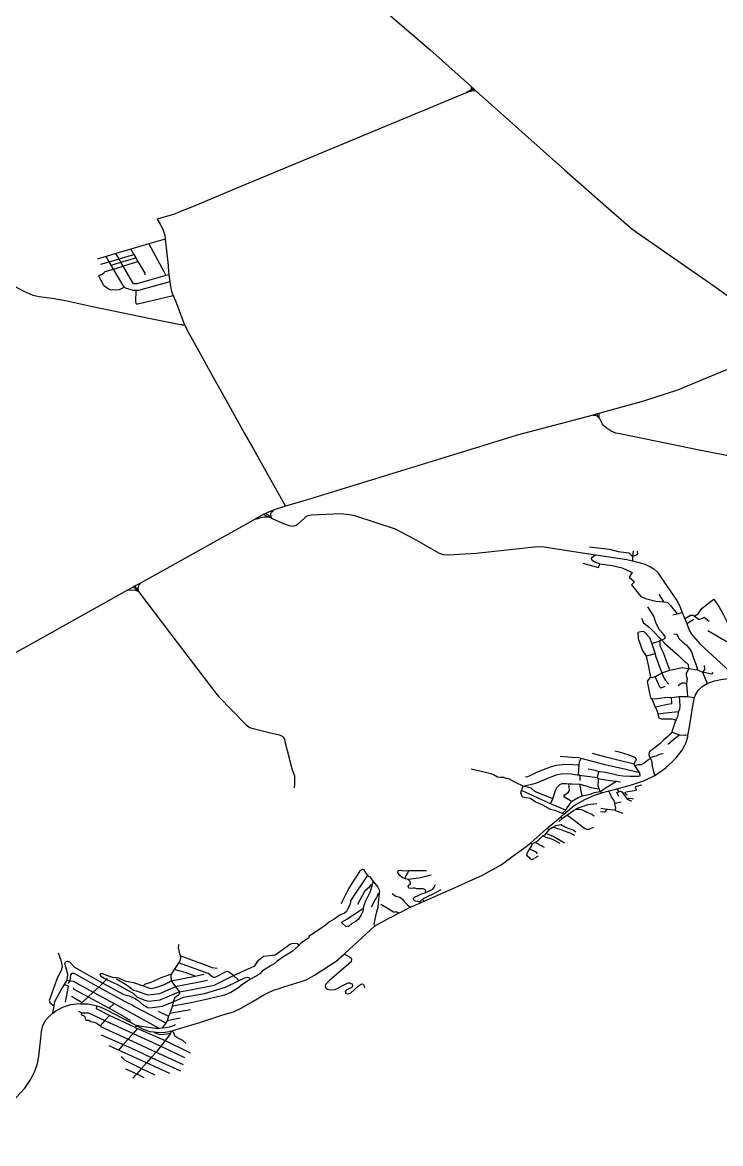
# Model space of a CAD drawing. Header units: inches. Extents: x 27.966 to 28.23, y 43.327 to 43.611.
# Drawn here: x 28.0905 to 28.1439, y 43.3742 to 43.4599 of the extents above; entities that cross this region are included whole.
import ezdxf

# ---------------------------------------------------------------- set-up
doc = ezdxf.new("R2010")
doc.units = ezdxf.units.IN
doc.header["$MEASUREMENT"] = 0

msp = doc.modelspace()

# ---------------------------------------------------------------- linework, layer by layer
for points in [[(28.118663, 43.460382), (28.121662, 43.457795), (28.124788, 43.454997)], [(28.124788, 43.454997), (28.12481, 43.454956), (28.124824, 43.454915), (28.12483, 43.454884), (28.124831, 43.454848), (28.124832, 43.454824), (28.124828, 43.454788), (28.124821, 43.454758), (28.124802, 43.454728), (28.124778, 43.454698), (28.124745, 43.454666)], [(28.125052, 43.45476), (28.125016, 43.454769), (28.124987, 43.454769), (28.124961, 43.454764), (28.124933, 43.454754), (28.124894, 43.454739), (28.124853, 43.454721), (28.124745, 43.454666)], [(28.124788, 43.454997), (28.125052, 43.45476)], [(28.124963, 43.454658), (28.125017, 43.454684), (28.125031, 43.454694), (28.125042, 43.454706), (28.125049, 43.454721), (28.125055, 43.454736), (28.125052, 43.45476)], [(28.125052, 43.45476), (28.125201, 43.454627)], [(28.124428, 43.454498), (28.106907, 43.447204), (28.104178, 43.446068), (28.103519, 43.445794), (28.10248, 43.445367), (28.102142, 43.445234), (28.100831, 43.444836), (28.101051, 43.444448), (28.101262, 43.44407), (28.101342, 43.443849), (28.1014, 43.443611), (28.10143, 43.443309)], [(28.124745, 43.454666), (28.124668, 43.454622), (28.124586, 43.454579), (28.124428, 43.454498)], [(28.124428, 43.454498), (28.12462, 43.454561), (28.124785, 43.454612), (28.124871, 43.454636), (28.124963, 43.454658)], [(28.124963, 43.454658), (28.125019, 43.454664), (28.125053, 43.454663), (28.125087, 43.454659), (28.125154, 43.454645), (28.125201, 43.454627)], [(28.125201, 43.454627), (28.131935, 43.448597), (28.135298, 43.445658), (28.137055, 43.444123), (28.137442, 43.443853), (28.143094, 43.439914), (28.145317, 43.43835), (28.148059, 43.436418)], [(28.100183, 43.442943), (28.098812, 43.442541)], [(28.10143, 43.443309), (28.100183, 43.442943)], [(28.100183, 43.442943), (28.101335, 43.440841), (28.101494, 43.440538)], [(28.10143, 43.443309), (28.101516, 43.442652), (28.101661, 43.441307), (28.101671, 43.441191), (28.101726, 43.440595)], [(28.096918, 43.441996), (28.096231, 43.441796)], [(28.097667, 43.442212), (28.096918, 43.441996)], [(28.09716, 43.441586), (28.096918, 43.441996)], [(28.098812, 43.442541), (28.097667, 43.442212)], [(28.097909, 43.4418), (28.097667, 43.442212)], [(28.097909, 43.4418), (28.099045, 43.442137)], [(28.098812, 43.442541), (28.099045, 43.442137)], [(28.099045, 43.442137), (28.099185, 43.441894)], [(28.096531, 43.4414), (28.09716, 43.441586)], [(28.09716, 43.441586), (28.097909, 43.4418)], [(28.097311, 43.441331), (28.09716, 43.441586)], [(28.097311, 43.441331), (28.098051, 43.44156)], [(28.097487, 43.441032), (28.097311, 43.441331)], [(28.097487, 43.441032), (28.09823, 43.441255)], [(28.098051, 43.44156), (28.097909, 43.4418)], [(28.098051, 43.44156), (28.099185, 43.441894)], [(28.09823, 43.441255), (28.098051, 43.44156)], [(28.09823, 43.441255), (28.098357, 43.441293), (28.099357, 43.441595)], [(28.101494, 43.440538), (28.099263, 43.439899), (28.099022, 43.43991), (28.09823, 43.441255)], [(28.099185, 43.441894), (28.099357, 43.441595)], [(28.099357, 43.441595), (28.099895, 43.440721), (28.099879, 43.440597)], [(28.088122, 43.440682), (28.088251, 43.44065), (28.089823, 43.439783), (28.090645, 43.439342), (28.091333, 43.439035), (28.091571, 43.438972), (28.091814, 43.438935), (28.092805, 43.438803), (28.093822, 43.438623), (28.09589, 43.438178), (28.100192, 43.437267), (28.102613, 43.436793), (28.10271, 43.436782), (28.102759, 43.436775), (28.102809, 43.436773), (28.10286, 43.436777), (28.102911, 43.436788)], [(28.098316, 43.43964), (28.097913, 43.439436), (28.097704, 43.439407), (28.09745, 43.439433), (28.09734, 43.439429), (28.097246, 43.439454), (28.097017, 43.439559), (28.096833, 43.439686), (28.096728, 43.439834), (28.09638, 43.440488), (28.096384, 43.440528), (28.096394, 43.440564), (28.096469, 43.440586), (28.096628, 43.440644), (28.096766, 43.440768), (28.09685, 43.440845), (28.097487, 43.441032)], [(28.098316, 43.43964), (28.098301, 43.439655), (28.097487, 43.441032)], [(28.101726, 43.440595), (28.101494, 43.440538)], [(28.101726, 43.440595), (28.101794, 43.440051)], [(28.099188, 43.439392), (28.099005, 43.4394), (28.098395, 43.439559), (28.098316, 43.43964)], [(28.099188, 43.439392), (28.099177, 43.438529), (28.099197, 43.438431), (28.099277, 43.438381), (28.099357, 43.438373), (28.101946, 43.438981), (28.102058, 43.439011)], [(28.101794, 43.440051), (28.099401, 43.439384), (28.099188, 43.439392)], [(28.101794, 43.440051), (28.101836, 43.439692), (28.101865, 43.439563), (28.101905, 43.439423), (28.101981, 43.439197), (28.102058, 43.439011)], [(28.102058, 43.439011), (28.102223, 43.438614), (28.102426, 43.438064), (28.102862, 43.436889), (28.102911, 43.436788)], [(28.102911, 43.436788), (28.103142, 43.436316), (28.103617, 43.435448), (28.104123, 43.434523), (28.104989, 43.432955), (28.106164, 43.430867), (28.10751, 43.428474), (28.108153, 43.427332), (28.108891, 43.42601), (28.109834, 43.424331), (28.110525, 43.423102), (28.11064, 43.422915)], [(28.147811, 43.434783), (28.140584, 43.43179), (28.137992, 43.430951), (28.134559, 43.429989)], [(28.134456, 43.429961), (28.134146, 43.429878)], [(28.134456, 43.429961), (28.134446, 43.429878), (28.13448, 43.429779)], [(28.134559, 43.429989), (28.134456, 43.429961)], [(28.134585, 43.429684), (28.134605, 43.429809), (28.134592, 43.429913), (28.134559, 43.429989)], [(28.134146, 43.429878), (28.128321, 43.428335), (28.126447, 43.427757), (28.112213, 43.423383), (28.11064, 43.422915)], [(28.134146, 43.429878), (28.134303, 43.429863), (28.134418, 43.429818), (28.13448, 43.429779)], [(28.13448, 43.429779), (28.134585, 43.429684)], [(28.147511, 43.426138), (28.146754, 43.426268), (28.146032, 43.426434), (28.144983, 43.426658), (28.142357, 43.427173), (28.136308, 43.428423), (28.135878, 43.428505), (28.135509, 43.428636), (28.135208, 43.428843), (28.134955, 43.429042), (28.134846, 43.429189), (28.134696, 43.429486), (28.134585, 43.429684)], [(28.108987, 43.422301), (28.108309, 43.421922)], [(28.109096, 43.42235), (28.108987, 43.422301)], [(28.108987, 43.422301), (28.109125, 43.422203), (28.10924, 43.422131), (28.109307, 43.422106)], [(28.10977, 43.422632), (28.109515, 43.422532), (28.109322, 43.422452), (28.109096, 43.42235)], [(28.109526, 43.422022), (28.109331, 43.422195), (28.109096, 43.42235)], [(28.109603, 43.421987), (28.109582, 43.422012), (28.109552, 43.422043), (28.109545, 43.422066), (28.109537, 43.422089), (28.109531, 43.422118), (28.109524, 43.422182), (28.109513, 43.42227), (28.109513, 43.422317), (28.109527, 43.422399), (28.109567, 43.422464), (28.109667, 43.422546), (28.10977, 43.422632)], [(28.109603, 43.421987), (28.110124, 43.421755), (28.110471, 43.4216), (28.110923, 43.421438), (28.111106, 43.421398), (28.111291, 43.421415), (28.111443, 43.421463), (28.111597, 43.421562), (28.112075, 43.42201), (28.112217, 43.422141), (28.112355, 43.422212), (28.112626, 43.422266), (28.114827, 43.42237), (28.115508, 43.422284), (28.115902, 43.422199), (28.119014, 43.421196), (28.120471, 43.420432), (28.122315, 43.419346), (28.122666, 43.41923), (28.123087, 43.419204), (28.125207, 43.419323), (28.129888, 43.419843), (28.130401, 43.419808), (28.133463, 43.419337), (28.134335, 43.419202)], [(28.11064, 43.422915), (28.10977, 43.422632)], [(28.108309, 43.421922), (28.10754, 43.421489), (28.099547, 43.417049)], [(28.108309, 43.421922), (28.108538, 43.421988), (28.108721, 43.422048), (28.108848, 43.422089), (28.109023, 43.422107), (28.109149, 43.42211), (28.109212, 43.422109), (28.109307, 43.422106)], [(28.109307, 43.422106), (28.109526, 43.422022)], [(28.109526, 43.422022), (28.109603, 43.421987)], [(28.133858, 43.419801), (28.135382, 43.419622), (28.136036, 43.41945), (28.136863, 43.419349), (28.137152, 43.419084)], [(28.134653, 43.418515), (28.13432, 43.418608), (28.134062, 43.418764), (28.134009, 43.418928), (28.134095, 43.419053), (28.134335, 43.419202)], [(28.134335, 43.419202), (28.136706, 43.418836), (28.137152, 43.418731)], [(28.137185, 43.419497), (28.137152, 43.419084)], [(28.137152, 43.419084), (28.137388, 43.41917), (28.137549, 43.419271), (28.137528, 43.419489)], [(28.137152, 43.419084), (28.137152, 43.418731)], [(28.133354, 43.41857), (28.134556, 43.418234), (28.134653, 43.418515)], [(28.134653, 43.418515), (28.135586, 43.418382), (28.136348, 43.418196), (28.137109, 43.417853), (28.136884, 43.417502), (28.137292, 43.417143), (28.137077, 43.41691), (28.137485, 43.416411), (28.137775, 43.416021), (28.138139, 43.415873), (28.138933, 43.415663), (28.139502, 43.415616)], [(28.137152, 43.418731), (28.137759, 43.418594), (28.138088, 43.4185), (28.138529, 43.418296), (28.138765, 43.418133), (28.139049, 43.417889), (28.139753, 43.416869), (28.140519, 43.415701), (28.140725, 43.415324), (28.140945, 43.414799)], [(28.098567, 43.416506), (28.090633, 43.412081), (28.087558, 43.410426), (28.084858, 43.409095), (28.078879, 43.406391)], [(28.098979, 43.416734), (28.098567, 43.416506)], [(28.098567, 43.416506), (28.098956, 43.416538), (28.099161, 43.416511), (28.099408, 43.416398)], [(28.099149, 43.416829), (28.099077, 43.416789), (28.098979, 43.416734)], [(28.098979, 43.416734), (28.099087, 43.416682), (28.09917, 43.416604), (28.099408, 43.416398)], [(28.099547, 43.417049), (28.099149, 43.416829)], [(28.099149, 43.416829), (28.099177, 43.416704), (28.099408, 43.416398)], [(28.099408, 43.416398), (28.099369, 43.416688), (28.099428, 43.416853), (28.099547, 43.417049)], [(28.099408, 43.416398), (28.101955, 43.413033), (28.10498, 43.409077), (28.105398, 43.408516), (28.105546, 43.408354), (28.107592, 43.406232), (28.107871, 43.406022), (28.108158, 43.405935), (28.109495, 43.405603), (28.109615, 43.405574), (28.110159, 43.405447), (28.11028, 43.405404), (28.110414, 43.405332), (28.110419, 43.405324), (28.110489, 43.405215), (28.110544, 43.405111), (28.110589, 43.404953), (28.111148, 43.40279), (28.111184, 43.402657), (28.111257, 43.402461), (28.111312, 43.402314), (28.111323, 43.40169), (28.111301, 43.401403)], [(28.139148, 43.416201), (28.139502, 43.415616)], [(28.139502, 43.415616), (28.139802, 43.415585), (28.140028, 43.415367), (28.140553, 43.414696)], [(28.141846, 43.414521), (28.142173, 43.414689), (28.142281, 43.414891), (28.142474, 43.415133), (28.142957, 43.415507), (28.14335, 43.415806), (28.14375, 43.415243), (28.144105, 43.414621), (28.144711, 43.413409), (28.144937, 43.41309), (28.145457, 43.412696), (28.145725, 43.412587), (28.146229, 43.412466), (28.1472, 43.412033), (28.147694, 43.411772)], [(28.139348, 43.412703), (28.139609, 43.41281), (28.139663, 43.412927), (28.13948, 43.413169), (28.139191, 43.413496), (28.138933, 43.414042), (28.138772, 43.414517), (28.138311, 43.415234)], [(28.140231, 43.414611), (28.140553, 43.414696)], [(28.140553, 43.414696), (28.140945, 43.414799)], [(28.140945, 43.414799), (28.141151, 43.414322)], [(28.141846, 43.414521), (28.141787, 43.414564), (28.141573, 43.414564), (28.141151, 43.414322)], [(28.142999, 43.41412), (28.142624, 43.414416), (28.142238, 43.414237), (28.141846, 43.414521)], [(28.137828, 43.414361), (28.137989, 43.413995), (28.13844, 43.413644), (28.13866, 43.413413), (28.139348, 43.412703)], [(28.141151, 43.414322), (28.141297, 43.413929)], [(28.14183, 43.414268), (28.141297, 43.413929)], [(28.141297, 43.413929), (28.141495, 43.413396), (28.141651, 43.413149), (28.142291, 43.412411), (28.143566, 43.411235), (28.144621, 43.410238), (28.144766, 43.410093)], [(28.138092, 43.413273), (28.138, 43.413333), (28.137785, 43.413309), (28.13756, 43.41327), (28.137586, 43.412823), (28.137732, 43.412374), (28.137871, 43.411922), (28.138199, 43.411472)], [(28.138092, 43.413273), (28.138435, 43.412891), (28.138608, 43.412427)], [(28.140296, 43.413152), (28.140495, 43.413156), (28.140608, 43.412988), (28.140693, 43.412805), (28.140994, 43.412528), (28.141262, 43.412291), (28.141487, 43.41201), (28.141648, 43.411792), (28.141793, 43.411301), (28.141975, 43.410853), (28.142111, 43.410421)], [(28.142898, 43.413413), (28.144261, 43.412626), (28.145162, 43.412135), (28.145848, 43.411901), (28.146299, 43.411676)], [(28.139239, 43.412645), (28.139073, 43.412563), (28.138608, 43.412427)], [(28.138608, 43.412427), (28.138671, 43.41226), (28.138866, 43.411627)], [(28.139239, 43.412645), (28.139348, 43.412703)], [(28.13999, 43.410381), (28.139744, 43.411091), (28.139519, 43.411726), (28.139261, 43.412236), (28.139245, 43.412396), (28.139239, 43.412645)], [(28.139348, 43.412703), (28.139604, 43.412439), (28.140634, 43.41155), (28.141085, 43.411091), (28.141246, 43.410981), (28.141407, 43.410826), (28.141424, 43.410511)], [(28.138866, 43.411627), (28.138199, 43.411472)], [(28.138199, 43.411472), (28.138338, 43.410763), (28.138531, 43.409867)], [(28.138866, 43.411627), (28.138907, 43.411496), (28.139218, 43.410638), (28.13939, 43.410194)], [(28.13939, 43.410194), (28.13999, 43.410381)], [(28.13999, 43.410381), (28.140931, 43.410585), (28.141424, 43.410511)], [(28.141424, 43.410511), (28.141363, 43.410359), (28.141256, 43.410156), (28.141245, 43.40995), (28.141315, 43.409743), (28.141283, 43.409572), (28.141272, 43.409381)], [(28.141424, 43.410511), (28.142111, 43.410421)], [(28.142111, 43.410421), (28.14248, 43.410233)], [(28.142624, 43.410737), (28.142635, 43.410418), (28.14248, 43.410233)], [(28.14248, 43.410233), (28.142839, 43.409377)], [(28.143284, 43.410207), (28.143171, 43.410075), (28.14248, 43.410233)], [(28.13858, 43.408195), (28.138489, 43.408511), (28.138295, 43.409524), (28.138531, 43.409867)], [(28.138531, 43.409867), (28.138649, 43.409844), (28.138863, 43.409908)], [(28.138863, 43.409908), (28.138907, 43.409921), (28.13939, 43.410194)], [(28.13962, 43.409139), (28.139309, 43.409015), (28.139228, 43.409085), (28.138863, 43.409908)], [(28.13939, 43.410194), (28.139545, 43.409818), (28.139657, 43.409611), (28.13992, 43.409326)], [(28.140639, 43.409225), (28.140795, 43.409358), (28.140945, 43.409424), (28.141106, 43.409424), (28.141272, 43.409381)], [(28.141272, 43.409381), (28.141267, 43.409299), (28.141283, 43.409019), (28.141337, 43.40839)], [(28.141873, 43.408316), (28.141947, 43.408504), (28.142155, 43.408839), (28.142466, 43.409157), (28.142839, 43.409377)], [(28.142839, 43.409377), (28.142982, 43.409436), (28.143399, 43.409578), (28.143887, 43.409684), (28.144463, 43.409761)], [(28.13858, 43.408195), (28.139008, 43.408226), (28.139783, 43.408337), (28.140125, 43.408316)], [(28.138886, 43.407583), (28.138665, 43.408129), (28.13858, 43.408195)], [(28.138886, 43.407583), (28.139127, 43.407653), (28.13983, 43.407798), (28.140146, 43.407856), (28.140125, 43.408316)], [(28.140125, 43.408316), (28.140705, 43.40838)], [(28.140705, 43.40838), (28.14077, 43.407678), (28.140727, 43.407409), (28.140668, 43.407238)], [(28.140705, 43.40838), (28.141337, 43.40839)], [(28.141337, 43.40839), (28.141873, 43.408316)], [(28.141382, 43.405414), (28.1415, 43.406063), (28.141783, 43.407814), (28.141873, 43.408316)], [(28.139111, 43.407049), (28.139068, 43.407108), (28.139041, 43.407264), (28.138886, 43.407583)], [(28.139111, 43.407049), (28.139674, 43.407123), (28.140668, 43.407238)], [(28.140464, 43.406575), (28.140178, 43.406652), (28.139926, 43.406648), (28.139352, 43.40666), (28.13917, 43.406734), (28.139111, 43.407049)], [(28.140668, 43.407238), (28.140577, 43.406829), (28.140464, 43.406575)], [(28.140464, 43.406575), (28.140357, 43.406322), (28.140287, 43.406057), (28.14019, 43.405823), (28.140147, 43.405648)], [(28.140147, 43.405648), (28.140083, 43.405566), (28.139836, 43.405324), (28.139536, 43.405059), (28.139246, 43.404794), (28.138983, 43.404561), (28.138651, 43.404307), (28.1385, 43.404221), (28.138441, 43.404147), (28.138388, 43.403972), (28.13842, 43.403793), (28.138506, 43.403649)], [(28.138851, 43.402355), (28.139695, 43.402927), (28.140413, 43.403617), (28.14047, 43.4037), (28.140931, 43.404275), (28.14113, 43.404657), (28.141208, 43.404828), (28.141362, 43.405309), (28.141382, 43.405414)], [(28.139845, 43.404744), (28.140714, 43.405457)], [(28.140714, 43.405457), (28.140414, 43.405562), (28.140147, 43.405648)], [(28.140714, 43.405457), (28.141036, 43.40543), (28.141186, 43.405453), (28.141382, 43.405414)], [(28.133211, 43.403656), (28.133039, 43.403703), (28.132535, 43.403726), (28.132203, 43.403742), (28.131607, 43.403801)], [(28.133057, 43.403123), (28.133093, 43.403411), (28.133211, 43.403656)], [(28.137691, 43.402557), (28.136634, 43.402795), (28.135067, 43.40315), (28.134193, 43.403395), (28.133211, 43.403656)], [(28.137258, 43.403216), (28.136033, 43.403524), (28.135217, 43.40373), (28.134096, 43.40403)], [(28.137258, 43.403216), (28.137385, 43.403474), (28.137439, 43.403528), (28.137361, 43.403707), (28.137182, 43.40377), (28.136886, 43.40391), (28.136567, 43.404003), (28.136217, 43.404104), (28.136022, 43.404159), (28.135789, 43.404198)], [(28.137331, 43.40311), (28.137589, 43.403181), (28.137835, 43.403196), (28.138012, 43.403298), (28.138286, 43.403516), (28.138506, 43.403649)], [(28.138506, 43.403649), (28.138592, 43.403746), (28.138828, 43.403816), (28.138973, 43.403839), (28.139155, 43.403956), (28.139343, 43.404011), (28.139493, 43.404019)], [(28.138506, 43.403649), (28.138602, 43.403489), (28.138656, 43.403064), (28.138747, 43.402631), (28.138851, 43.402355)], [(28.128802, 43.401536), (28.128201, 43.401824), (28.127697, 43.402082), (28.127493, 43.402105), (28.1273, 43.402183), (28.127053, 43.402199), (28.126828, 43.40223), (28.12657, 43.402362), (28.126334, 43.402471), (28.124821, 43.40283)], [(28.133057, 43.403123), (28.132991, 43.403138), (28.132147, 43.403182), (28.131795, 43.403165), (28.131285, 43.403103), (28.130845, 43.40299), (28.130314, 43.402768), (28.129756, 43.402546), (28.129252, 43.402292), (28.129123, 43.402238), (28.128979, 43.40223)], [(28.133062, 43.402371), (28.133021, 43.402431), (28.133057, 43.403123)], [(28.133758, 43.402865), (28.134289, 43.40276), (28.134564, 43.402664)], [(28.134463, 43.402205), (28.134564, 43.402664)], [(28.134564, 43.402664), (28.13466, 43.402656), (28.13508, 43.402594), (28.135633, 43.402469), (28.136053, 43.40236), (28.136427, 43.402321), (28.136964, 43.402298), (28.137361, 43.40229), (28.137626, 43.402299), (28.137765, 43.402344), (28.137713, 43.402435), (28.137691, 43.402557)], [(28.137331, 43.40311), (28.137258, 43.403216)], [(28.137691, 43.402557), (28.137615, 43.402642), (28.137498, 43.40284), (28.137331, 43.40311)], [(28.128802, 43.401536), (28.129756, 43.40177), (28.130056, 43.401885), (28.130508, 43.402058), (28.131312, 43.402394), (28.131784, 43.402495), (28.13246, 43.402479), (28.133062, 43.402371)], [(28.131048, 43.400562), (28.131226, 43.401123), (28.131371, 43.401439), (28.13158, 43.401649), (28.131763, 43.401727), (28.132074, 43.401731), (28.132278, 43.401722)], [(28.132471, 43.400367), (28.13194, 43.400702), (28.131886, 43.40078), (28.131983, 43.400866), (28.132262, 43.401068), (28.132331, 43.401193), (28.132278, 43.401722)], [(28.132278, 43.401722), (28.132535, 43.401711), (28.133124, 43.401692)], [(28.133147, 43.401967), (28.133152, 43.402319), (28.133062, 43.402371)], [(28.133062, 43.402371), (28.133672, 43.402292), (28.134463, 43.402205)], [(28.133124, 43.401692), (28.133689, 43.40152), (28.133951, 43.401431), (28.134246, 43.401392), (28.134589, 43.401332)], [(28.133289, 43.400796), (28.133124, 43.401692)], [(28.134512, 43.402111), (28.134463, 43.402205)], [(28.134589, 43.401332), (28.134519, 43.401543), (28.134536, 43.40202), (28.134512, 43.402111)], [(28.134512, 43.402111), (28.134616, 43.402102), (28.135443, 43.401965), (28.135917, 43.401903)], [(28.134679, 43.401126), (28.135142, 43.401419), (28.135917, 43.401903)], [(28.135917, 43.401903), (28.136215, 43.401863)], [(28.135953, 43.401333), (28.137057, 43.401642), (28.138055, 43.401966), (28.138851, 43.402355)], [(28.131769, 43.399453), (28.131318, 43.39965), (28.130885, 43.399751), (28.130282, 43.40009), (28.129708, 43.400336), (28.129338, 43.400585), (28.128726, 43.400694), (28.128608, 43.401022), (28.12866, 43.401192)], [(28.12866, 43.401192), (28.128726, 43.401411), (28.128802, 43.401536)], [(28.130872, 43.400182), (28.129896, 43.40064), (28.12866, 43.401192)], [(28.131048, 43.400562), (28.130111, 43.400959), (28.129671, 43.401131), (28.129403, 43.401372), (28.128802, 43.401536)], [(28.131907, 43.399386), (28.132691, 43.400045), (28.133489, 43.400516), (28.134244, 43.400834), (28.134796, 43.401024)], [(28.132471, 43.400367), (28.132997, 43.400655), (28.133289, 43.400796)], [(28.133289, 43.400796), (28.133898, 43.40092), (28.134252, 43.401053), (28.134679, 43.401126)], [(28.134679, 43.401126), (28.134589, 43.401332)], [(28.134796, 43.401024), (28.134679, 43.401126)], [(28.134796, 43.401024), (28.135341, 43.401188)], [(28.135341, 43.401188), (28.135953, 43.401333)], [(28.135797, 43.400209), (28.135785, 43.400268), (28.135726, 43.400451), (28.135538, 43.400728), (28.135341, 43.401188)], [(28.136101, 43.400735), (28.135946, 43.401071), (28.136098, 43.401109)], [(28.135953, 43.401333), (28.136098, 43.401109)], [(28.136098, 43.401109), (28.136273, 43.401153), (28.136373, 43.401025)], [(28.136373, 43.401025), (28.136627, 43.4007), (28.13674, 43.400583)], [(28.136581, 43.400993), (28.136373, 43.401025)], [(28.137839, 43.401602), (28.137356, 43.401493), (28.137415, 43.401271), (28.137378, 43.401193), (28.137281, 43.401173), (28.136777, 43.401094), (28.136589, 43.401047), (28.136581, 43.400993)], [(28.136745, 43.400864), (28.136662, 43.40088), (28.136623, 43.400939), (28.136581, 43.400993)], [(28.130872, 43.400182), (28.131048, 43.400562)], [(28.132042, 43.399704), (28.130872, 43.400182)], [(28.132042, 43.399704), (28.132128, 43.399837), (28.132471, 43.400367)], [(28.134416, 43.400191), (28.133724, 43.400101), (28.133204, 43.39993), (28.132957, 43.39986), (28.132813, 43.399765)], [(28.135774, 43.399722), (28.135855, 43.399777), (28.135871, 43.399855), (28.135797, 43.400209)], [(28.136273, 43.400307), (28.135797, 43.400209)], [(28.13674, 43.400583), (28.137019, 43.400607), (28.137217, 43.400564)], [(28.137104, 43.400389), (28.13697, 43.400416), (28.136863, 43.400463), (28.136788, 43.400525), (28.13674, 43.400583)], [(28.130598, 43.398292), (28.131647, 43.399169)], [(28.131647, 43.399169), (28.131907, 43.399386)], [(28.131805, 43.399079), (28.131647, 43.399169)], [(28.131769, 43.399453), (28.132042, 43.399704)], [(28.131907, 43.399386), (28.131769, 43.399453)], [(28.131805, 43.399079), (28.132126, 43.399328)], [(28.132126, 43.399328), (28.132636, 43.399683), (28.132813, 43.399765)], [(28.134165, 43.398381), (28.133913, 43.398264), (28.133789, 43.398221), (28.133644, 43.398218), (28.133521, 43.398264), (28.133392, 43.398338), (28.133049, 43.398635), (28.13269, 43.398915), (28.132126, 43.399328)], [(28.132813, 43.399765), (28.132952, 43.399784), (28.133103, 43.39978), (28.13329, 43.39973), (28.133526, 43.399613), (28.133666, 43.399543), (28.133784, 43.399492), (28.133918, 43.399445), (28.134031, 43.399391), (28.134159, 43.399301), (28.134224, 43.399243)], [(28.134707, 43.399586), (28.13497, 43.399562), (28.135088, 43.399605), (28.135195, 43.399753), (28.135222, 43.399765)], [(28.134712, 43.399847), (28.135173, 43.399769), (28.135222, 43.399765)], [(28.135222, 43.399765), (28.135774, 43.399722)], [(28.136418, 43.399437), (28.135908, 43.399617), (28.135822, 43.399664), (28.135774, 43.399722)], [(28.129342, 43.39718), (28.130598, 43.398292)], [(28.130754, 43.398204), (28.130598, 43.398292)], [(28.131049, 43.398384), (28.130754, 43.398204)], [(28.131676, 43.398572), (28.131264, 43.398508), (28.131092, 43.39841), (28.131049, 43.398384)], [(28.132727, 43.397769), (28.132384, 43.397953), (28.132142, 43.398027), (28.131906, 43.398108), (28.131643, 43.39821), (28.13145, 43.398264), (28.13122, 43.398338), (28.131049, 43.398384)], [(28.131504, 43.398845), (28.131805, 43.399079)], [(28.131736, 43.398582), (28.131676, 43.398572)], [(28.132824, 43.398019), (28.132604, 43.398167), (28.132185, 43.398334), (28.131676, 43.398572)], [(28.130304, 43.39774), (28.130127, 43.39758), (28.129885, 43.397338), (28.12972, 43.397226)], [(28.130509, 43.397915), (28.130384, 43.397759), (28.130304, 43.39774)], [(28.131627, 43.397142), (28.131021, 43.397458), (28.130817, 43.397524), (28.130554, 43.397621), (28.130304, 43.39774)], [(28.130754, 43.398204), (28.130593, 43.39802), (28.130509, 43.397915)], [(28.131939, 43.397188), (28.131139, 43.397652), (28.130509, 43.397915)], [(28.121225, 43.392741), (28.123362, 43.393693), (28.125691, 43.394745), (28.127097, 43.395518), (28.128037, 43.396203), (28.128817, 43.396771), (28.129342, 43.39718)], [(28.129282, 43.396738), (28.129177, 43.39657), (28.12907, 43.396395), (28.129048, 43.396294), (28.129091, 43.3962), (28.12922, 43.396099), (28.129333, 43.395974), (28.129451, 43.395939), (28.129553, 43.395982), (28.129955, 43.39622)], [(28.129466, 43.397117), (28.129418, 43.396987), (28.129333, 43.396812), (28.129282, 43.396738)], [(28.129282, 43.396738), (28.129558, 43.396617), (28.129751, 43.396504), (28.129869, 43.396372)], [(28.129342, 43.39718), (28.129466, 43.397117)], [(28.129466, 43.397117), (28.129525, 43.397142)], [(28.12972, 43.397226), (28.129525, 43.397142)], [(28.12972, 43.397226), (28.12988, 43.397151), (28.130384, 43.396878)], [(28.114907, 43.392573), (28.114971, 43.39271), (28.115422, 43.393602), (28.115808, 43.394226), (28.11588, 43.394343), (28.116049, 43.394616), (28.116323, 43.395064), (28.116409, 43.395154), (28.116484, 43.395181), (28.11658, 43.395158), (28.116725, 43.394963), (28.116924, 43.39469)], [(28.119802, 43.394451), (28.119724, 43.394476), (28.119544, 43.394567), (28.119364, 43.394706), (28.119222, 43.394936), (28.11923, 43.395099)], [(28.120037, 43.395069), (28.119805, 43.395034), (28.11923, 43.395099)], [(28.120037, 43.395069), (28.119959, 43.394887), (28.119816, 43.394684), (28.11977, 43.394583), (28.119802, 43.394451)], [(28.121397, 43.395073), (28.120037, 43.395069)], [(28.116924, 43.39469), (28.116811, 43.394604), (28.116457, 43.394062), (28.116022, 43.393431), (28.115599, 43.392776), (28.115593, 43.392667), (28.115582, 43.39255), (28.115411, 43.392226), (28.115282, 43.391965), (28.115132, 43.391837), (28.114772, 43.391673), (28.114352, 43.391366), (28.114003, 43.391164), (28.113553, 43.390821), (28.112431, 43.390064), (28.112378, 43.389916), (28.111965, 43.389651), (28.111809, 43.389534), (28.111602, 43.389307)], [(28.116156, 43.392515), (28.116725, 43.393575), (28.117044, 43.39385), (28.117193, 43.39401), (28.11725, 43.394019)], [(28.11725, 43.394019), (28.11717, 43.393735), (28.117074, 43.393411), (28.116977, 43.393217), (28.116779, 43.392803), (28.116596, 43.392351), (28.116566, 43.392179)], [(28.116924, 43.39469), (28.117079, 43.394596), (28.117331, 43.394259)], [(28.117331, 43.394259), (28.11725, 43.394019)], [(28.117331, 43.394259), (28.117379, 43.394195), (28.117696, 43.393817), (28.117803, 43.393571), (28.117791, 43.393372)], [(28.120008, 43.394394), (28.119802, 43.394451)], [(28.12129, 43.393392), (28.121322, 43.393447), (28.121355, 43.393509), (28.121317, 43.393583), (28.121269, 43.393645), (28.121156, 43.39368), (28.121001, 43.393684), (28.120754, 43.393684), (28.120668, 43.393696), (28.120507, 43.393739), (28.120384, 43.393739), (28.120217, 43.393712), (28.120056, 43.393739), (28.120005, 43.393864), (28.120078, 43.393988), (28.120153, 43.394055), (28.12018, 43.394132), (28.120145, 43.394247), (28.120008, 43.394394)], [(28.121756, 43.394742), (28.12081, 43.394516), (28.120008, 43.394394)], [(28.12129, 43.393392), (28.121875, 43.393673), (28.121988, 43.393821), (28.122084, 43.394027)], [(28.117192, 43.392324), (28.117482, 43.392859), (28.117569, 43.392952), (28.117652, 43.393148), (28.117712, 43.393315), (28.117736, 43.393364), (28.117791, 43.393372)], [(28.117791, 43.393372), (28.117771, 43.393135), (28.117712, 43.392655), (28.117696, 43.392254), (28.117519, 43.391638), (28.11739, 43.390995), (28.117404, 43.39093), (28.117425, 43.390837)], [(28.118774, 43.393341), (28.119069, 43.393131), (28.119354, 43.393053), (28.119579, 43.392889), (28.119729, 43.392702), (28.119944, 43.392476), (28.120182, 43.392292)], [(28.120897, 43.392686), (28.120705, 43.392721), (28.120571, 43.392756), (28.120464, 43.392811), (28.120427, 43.392874), (28.12041, 43.392944), (28.120448, 43.392994), (28.120496, 43.393045), (28.121108, 43.393322), (28.12129, 43.393392)], [(28.122506, 43.393616), (28.121948, 43.39331), (28.121465, 43.393074), (28.121098, 43.392899)], [(28.117908, 43.392513), (28.118485, 43.392199), (28.118882, 43.391942), (28.118946, 43.391911), (28.118989, 43.391923), (28.119107, 43.391953), (28.119261, 43.391825)], [(28.119261, 43.391825), (28.119533, 43.391964), (28.120108, 43.392259), (28.120182, 43.392292)], [(28.120182, 43.392292), (28.120955, 43.39262)], [(28.121098, 43.392899), (28.120913, 43.392729), (28.120897, 43.392686)], [(28.120955, 43.39262), (28.120897, 43.392686)], [(28.120955, 43.39262), (28.121225, 43.392741)], [(28.121225, 43.392741), (28.121098, 43.392899)], [(28.116566, 43.392179), (28.116559, 43.392141), (28.116537, 43.391965), (28.116414, 43.391696), (28.11621, 43.391377), (28.116006, 43.391201), (28.115706, 43.391053), (28.115432, 43.390823), (28.115346, 43.390803), (28.115277, 43.3908), (28.114939, 43.391088), (28.114955, 43.391182), (28.115314, 43.391384), (28.115577, 43.391544), (28.11584, 43.391723), (28.116119, 43.391918), (28.116403, 43.392109), (28.116566, 43.392179)], [(28.117425, 43.390837), (28.118397, 43.391381), (28.118585, 43.391478), (28.118754, 43.391564), (28.119261, 43.391825)], [(28.115123, 43.388708), (28.115513, 43.389078), (28.117425, 43.390837)], [(28.102459, 43.389441), (28.102438, 43.389137), (28.102446, 43.389102), (28.102515, 43.388827), (28.102588, 43.388607), (28.102589, 43.388578)], [(28.106645, 43.387073), (28.108287, 43.387814), (28.108577, 43.38825), (28.108941, 43.388546), (28.109842, 43.388648), (28.110379, 43.38903), (28.111023, 43.389482), (28.111205, 43.389544), (28.111514, 43.389511), (28.111591, 43.389404), (28.111602, 43.389307)], [(28.111602, 43.389307), (28.111135, 43.388905), (28.110803, 43.388691), (28.110513, 43.388511), (28.109987, 43.388153), (28.109762, 43.387966), (28.109483, 43.387798), (28.109297, 43.387683), (28.109199, 43.387622), (28.108845, 43.387392), (28.108662, 43.387205), (28.108507, 43.387088), (28.108292, 43.386964), (28.107954, 43.386796)], [(28.093261, 43.388792), (28.093454, 43.388238), (28.093551, 43.387903), (28.093578, 43.387704), (28.093502, 43.387455), (28.093304, 43.38712), (28.093224, 43.387003), (28.092575, 43.385166), (28.092623, 43.385007), (28.092751, 43.384909), (28.092891, 43.384812), (28.092948, 43.384764)], [(28.093953, 43.386714), (28.094007, 43.387135), (28.093771, 43.387985), (28.093835, 43.388141), (28.093975, 43.388172), (28.094125, 43.388102), (28.0945, 43.387704), (28.096679, 43.386489)], [(28.101876, 43.382817), (28.102443, 43.382993), (28.104154, 43.383509), (28.105851, 43.384059), (28.106653, 43.384307), (28.107255, 43.384573), (28.108073, 43.385058), (28.108964, 43.385583), (28.10929, 43.385751), (28.109721, 43.385945), (28.110081, 43.386064), (28.110499, 43.38621), (28.111826, 43.386621), (28.112208, 43.386752), (28.112492, 43.386883), (28.112855, 43.387089), (28.114492, 43.388175), (28.115123, 43.388708)], [(28.102461, 43.38804), (28.102375, 43.387915), (28.102123, 43.387531)], [(28.102589, 43.388578), (28.102601, 43.38839), (28.102568, 43.388196), (28.102461, 43.38804)], [(28.106645, 43.387073), (28.106266, 43.387349), (28.106188, 43.38738), (28.106129, 43.387375), (28.105229, 43.386922), (28.105142, 43.386922), (28.105069, 43.38695), (28.104714, 43.387213), (28.102461, 43.38804)], [(28.105419, 43.387615), (28.105031, 43.387658), (28.104921, 43.387699), (28.102589, 43.388578)], [(28.115123, 43.388708), (28.115179, 43.388667), (28.115513, 43.38849), (28.115637, 43.388395), (28.115682, 43.38831), (28.115657, 43.388117), (28.113996, 43.386677), (28.113698, 43.386382), (28.113661, 43.386264), (28.113694, 43.386147), (28.113815, 43.386029), (28.11406, 43.385981), (28.114417, 43.385993), (28.1151, 43.386352), (28.115429, 43.386517), (28.115549, 43.386508), (28.115628, 43.386472), (28.115721, 43.386423), (28.115762, 43.3863), (28.115712, 43.38619), (28.115568, 43.386113), (28.115256, 43.385962), (28.115187, 43.385857), (28.11524, 43.385732), (28.115352, 43.385667), (28.115588, 43.385719), (28.116207, 43.386283), (28.116436, 43.386422), (28.116561, 43.386407), (28.116655, 43.386193), (28.116668, 43.386136)], [(28.094175, 43.386673), (28.094232, 43.38712), (28.094318, 43.387252), (28.094447, 43.387237), (28.096363, 43.386191)], [(28.096555, 43.38723), (28.09645, 43.387203), (28.096496, 43.387057), (28.096959, 43.386761)], [(28.096555, 43.38723), (28.096636, 43.387211), (28.096965, 43.387107), (28.09741, 43.386941), (28.097655, 43.386914), (28.097848, 43.386889), (28.098052, 43.386823), (28.098355, 43.386673), (28.098645, 43.386603), (28.098841, 43.386567), (28.099017, 43.386535), (28.099747, 43.38627)], [(28.101912, 43.387182), (28.101184, 43.386925), (28.100337, 43.386543), (28.099854, 43.386379), (28.099747, 43.38627)], [(28.101912, 43.387182), (28.10186, 43.387042), (28.101882, 43.386652)], [(28.102123, 43.387531), (28.101935, 43.387244), (28.101912, 43.387182)], [(28.103716, 43.387023), (28.102952, 43.387305), (28.102123, 43.387531)], [(28.103716, 43.387023), (28.10439, 43.38716)], [(28.092948, 43.384764), (28.092998, 43.385077), (28.093492, 43.385981), (28.093745, 43.386384)], [(28.093745, 43.386384), (28.093953, 43.386714)], [(28.093745, 43.386384), (28.093971, 43.386296), (28.094022, 43.386234), (28.093783, 43.385039)], [(28.093953, 43.386714), (28.094175, 43.386673)], [(28.094036, 43.386463), (28.094175, 43.386673)], [(28.094175, 43.386673), (28.094414, 43.386628), (28.095938, 43.385796)], [(28.096679, 43.386489), (28.096363, 43.386191)], [(28.096959, 43.386761), (28.096679, 43.386489)], [(28.096679, 43.386489), (28.098277, 43.38563), (28.098685, 43.385506), (28.099082, 43.385334), (28.099382, 43.38517), (28.099618, 43.384936), (28.100079, 43.384625), (28.10024, 43.384601), (28.100669, 43.38464), (28.101216, 43.384734), (28.102044, 43.385055)], [(28.097011, 43.386831), (28.096959, 43.386761)], [(28.096959, 43.386761), (28.097805, 43.386387), (28.098556, 43.38595), (28.098985, 43.385724), (28.099307, 43.385412), (28.099875, 43.385194), (28.100176, 43.385116), (28.101066, 43.385202), (28.1023, 43.385747), (28.102525, 43.385818)], [(28.102236, 43.386207), (28.100991, 43.385677), (28.100133, 43.385576), (28.099242, 43.385864), (28.099017, 43.385934), (28.098652, 43.386199), (28.098341, 43.386426), (28.097719, 43.386784)], [(28.099747, 43.38627), (28.100176, 43.386129), (28.100358, 43.386067), (28.100712, 43.386145), (28.101378, 43.386395), (28.101882, 43.386652)], [(28.101882, 43.386652), (28.103716, 43.387023)], [(28.101882, 43.386652), (28.102236, 43.386207)], [(28.107954, 43.386796), (28.10723, 43.386301), (28.107214, 43.386288), (28.106989, 43.386106), (28.106447, 43.385779), (28.10598, 43.38556), (28.105342, 43.38542), (28.10458, 43.385233), (28.103421, 43.384987), (28.102434, 43.384808), (28.101968, 43.384714)], [(28.102044, 43.385055), (28.102847, 43.385404), (28.104446, 43.3857), (28.106044, 43.386184), (28.107046, 43.386676)], [(28.104671, 43.386683), (28.102236, 43.386207)], [(28.102525, 43.385818), (28.103384, 43.385966), (28.105176, 43.38634), (28.106645, 43.387073)], [(28.107046, 43.386676), (28.107041, 43.386707), (28.107017, 43.386731), (28.106645, 43.387073)], [(28.107046, 43.386676), (28.107514, 43.386901), (28.107729, 43.38694), (28.107847, 43.386901), (28.107954, 43.386796)], [(28.094282, 43.385483), (28.094962, 43.385092), (28.095082, 43.384999)], [(28.094444, 43.386133), (28.094439, 43.386064), (28.094456, 43.386022), (28.095553, 43.38545)], [(28.095553, 43.38545), (28.095082, 43.384999)], [(28.095938, 43.385796), (28.095553, 43.38545)], [(28.095553, 43.38545), (28.09715, 43.384563)], [(28.096363, 43.386191), (28.095938, 43.385796)], [(28.095938, 43.385796), (28.097535, 43.384924)], [(28.096363, 43.386191), (28.098663, 43.384936), (28.098888, 43.384858), (28.099103, 43.384703), (28.101481, 43.383449)], [(28.102525, 43.385818), (28.102525, 43.385693), (28.102397, 43.385537), (28.102139, 43.38535), (28.102064, 43.385147), (28.102044, 43.385055)], [(28.102236, 43.386207), (28.102525, 43.385818)], [(28.092856, 43.384199), (28.093073, 43.384378), (28.09366, 43.38468), (28.094226, 43.384849), (28.094842, 43.384921), (28.094993, 43.384916)], [(28.092856, 43.384199), (28.092948, 43.384764)], [(28.095082, 43.384999), (28.094993, 43.384916)], [(28.094993, 43.384916), (28.095523, 43.384898), (28.096015, 43.384805), (28.096207, 43.384743)], [(28.097177, 43.384028), (28.096201, 43.384523), (28.096205, 43.384711), (28.096207, 43.384743)], [(28.096207, 43.384743), (28.096509, 43.384646), (28.097003, 43.384425), (28.09871, 43.383529)], [(28.097535, 43.384924), (28.09715, 43.384563)], [(28.09715, 43.384563), (28.098385, 43.383879), (28.098729, 43.383656), (28.098753, 43.383618), (28.09871, 43.383529)], [(28.097535, 43.384924), (28.101003, 43.383029)], [(28.101968, 43.384714), (28.101785, 43.384172)], [(28.102044, 43.385055), (28.101968, 43.384714)], [(28.083018, 43.374233), (28.083222, 43.37432), (28.08645, 43.375798), (28.088502, 43.376712), (28.089281, 43.377171), (28.090015, 43.377733), (28.090719, 43.378474), (28.090872, 43.378695), (28.091182, 43.379144), (28.091477, 43.37977), (28.09167, 43.38035), (28.091788, 43.3809), (28.091932, 43.38228), (28.091986, 43.382801), (28.0921, 43.383264), (28.092326, 43.383694), (28.092612, 43.383997), (28.092856, 43.384199)], [(28.09481, 43.384335), (28.095062, 43.384226)], [(28.095062, 43.384226), (28.095019, 43.384138), (28.095012, 43.384112), (28.09504, 43.384071), (28.095228, 43.383988), (28.095272, 43.383969), (28.095301, 43.383911), (28.095354, 43.383683), (28.095407, 43.38365), (28.095523, 43.383664), (28.095605, 43.383659), (28.09574, 43.383564), (28.096027, 43.383505), (28.096245, 43.383406), (28.09643, 43.383288), (28.096481, 43.383234)], [(28.095062, 43.384226), (28.095573, 43.384211), (28.096826, 43.383628)], [(28.097177, 43.384028), (28.096826, 43.383628)], [(28.099135, 43.38311), (28.097177, 43.384028)], [(28.100905, 43.384352), (28.101678, 43.383954)], [(28.101678, 43.383954), (28.101581, 43.383603)], [(28.102579, 43.383806), (28.101581, 43.383603)], [(28.101785, 43.384172), (28.101678, 43.383954)], [(28.103378, 43.384441), (28.101785, 43.384172)], [(28.096826, 43.383628), (28.096481, 43.383234)], [(28.096481, 43.383234), (28.096549, 43.383162), (28.098606, 43.382215)], [(28.096826, 43.383628), (28.096871, 43.383607), (28.09898, 43.382636)], [(28.09871, 43.383529), (28.099242, 43.383249)], [(28.099325, 43.383018), (28.09898, 43.382636)], [(28.099242, 43.383249), (28.099211, 43.383208), (28.099135, 43.38311)], [(28.099135, 43.38311), (28.099325, 43.383018)], [(28.099242, 43.383249), (28.099765, 43.382974), (28.100264, 43.382797), (28.100582, 43.382759)], [(28.101003, 43.383029), (28.100691, 43.38301), (28.099615, 43.383188), (28.099242, 43.383249)], [(28.099325, 43.383018), (28.101433, 43.382104)], [(28.100582, 43.382759), (28.100766, 43.382737), (28.10125, 43.382728), (28.101755, 43.382795), (28.101876, 43.382817)], [(28.101216, 43.383042), (28.101003, 43.383029)], [(28.101481, 43.383449), (28.101216, 43.383042)], [(28.102212, 43.383324), (28.102174, 43.383277), (28.101984, 43.3832), (28.101737, 43.383119), (28.101501, 43.383076), (28.101216, 43.383042)], [(28.101581, 43.383603), (28.101481, 43.383449)], [(28.101876, 43.382817), (28.101871, 43.382723), (28.101849, 43.382666)], [(28.103014, 43.381899), (28.102778, 43.382108), (28.102537, 43.382228), (28.102412, 43.382283), (28.102262, 43.382397), (28.102183, 43.382447), (28.102096, 43.382679), (28.102037, 43.382732), (28.101985, 43.382763), (28.101876, 43.382817)], [(28.096553, 43.38254), (28.098226, 43.381792)], [(28.098606, 43.382215), (28.098226, 43.381792)], [(28.09898, 43.382636), (28.098606, 43.382215)], [(28.098606, 43.382215), (28.100755, 43.381225)], [(28.09898, 43.382636), (28.101095, 43.381668)], [(28.100582, 43.382759), (28.100686, 43.382703), (28.100863, 43.382628), (28.10101, 43.382574), (28.101335, 43.382578), (28.101624, 43.382619), (28.101849, 43.382666)], [(28.101433, 43.382104), (28.101095, 43.381668)], [(28.101849, 43.382666), (28.101769, 43.382546), (28.101433, 43.382104)], [(28.101433, 43.382104), (28.103357, 43.38117)], [(28.097872, 43.381375), (28.097145, 43.381708)], [(28.098226, 43.381792), (28.097872, 43.381375)], [(28.100013, 43.380391), (28.097872, 43.381375)], [(28.098226, 43.381792), (28.099135, 43.381385), (28.100374, 43.380796)], [(28.100755, 43.381225), (28.100374, 43.380796)], [(28.101095, 43.381668), (28.100755, 43.381225)], [(28.100755, 43.381225), (28.10282, 43.380266)], [(28.101095, 43.381668), (28.102917, 43.380808)], [(28.098083, 43.380887), (28.098335, 43.380625), (28.098496, 43.380521), (28.099628, 43.379958)], [(28.100013, 43.380391), (28.099628, 43.379958)], [(28.100374, 43.380796), (28.100013, 43.380391)], [(28.101784, 43.379575), (28.100013, 43.380391)], [(28.100374, 43.380796), (28.102606, 43.379778)], [(28.098395, 43.379942), (28.099266, 43.379551)], [(28.099266, 43.379551), (28.098977, 43.37924)], [(28.099628, 43.379958), (28.099266, 43.379551)], [(28.099266, 43.379551), (28.099806, 43.379287)], [(28.099628, 43.379958), (28.100648, 43.37949)]]:
    msp.add_lwpolyline(points)

doc.saveas('drawing.dxf')
